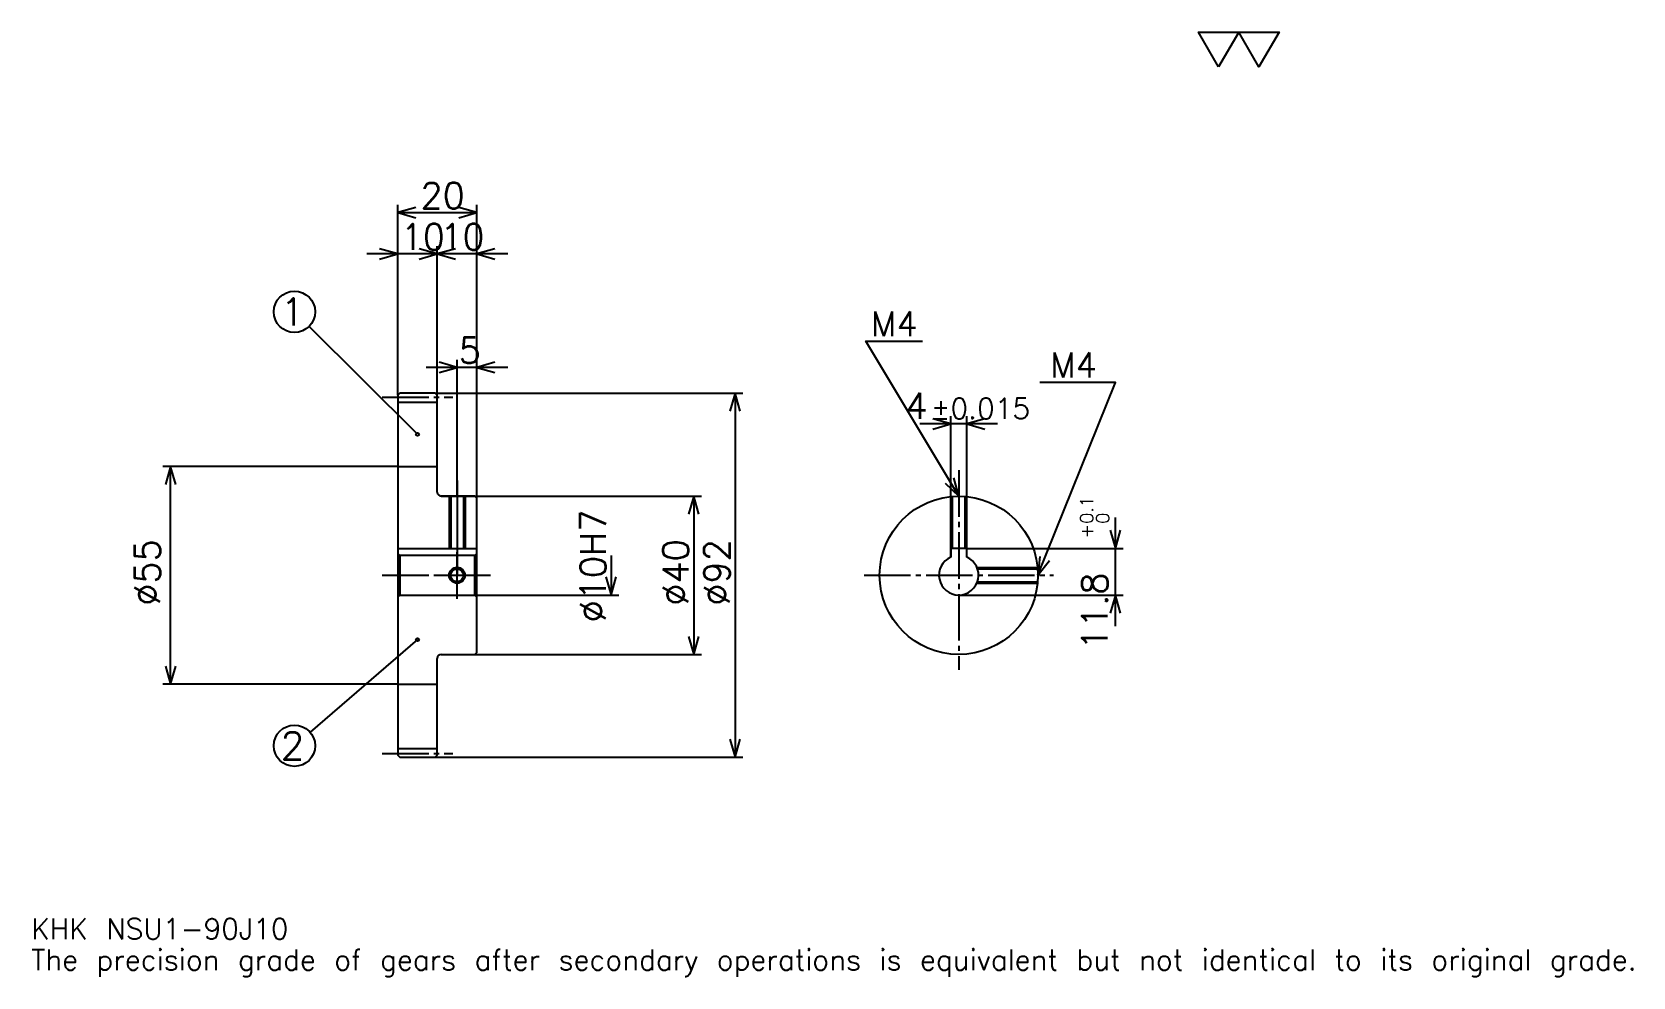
# Model space of a CAD drawing. Extents: x 13 to 418, y 5 to 244.
import ezdxf

# ---------------------------------------------------------------- set-up
doc = ezdxf.new("R2010")
doc.units = 0
doc.linetypes.add('DASHDOT', pattern=[15.652174, 11.73913, -1.304348, 1.304348, -1.304348])
doc.layers.get('0').update_dxf_attribs({"linetype": 'CONTINUOUS'})
doc.layers.add('DASHDOT', color=6, linetype='DASHDOT')
doc.styles.add('KANJI', font='TXT', dxfattribs={"bigfont": 'BIGFONT'})

msp = doc.modelspace()

# ---------------------------------------------------------------- linework, layer by layer
at = {"color": 5}
for p, q in [((105.652168, 152.304352), (105.652168, 199.91304)), ((125.652168, 152.304352), (125.652168, 199.91304)), ((105.652168, 197.956512), (125.652168, 197.956512)), ((123.478256, 187.521729), (97.82608, 187.521729)), ((133.478256, 187.521729), (107.82608, 187.521729)), ((115.652168, 152.304352), (115.652168, 189.478256)), ((110.652168, 141.929352), (83.261887, 169.209488)), ((133.478256, 158.82608), (112.82608, 158.82608)), ((120.652168, 152.304352), (120.652168, 160.782608)), ((105.652168, 151.804352), (105.652168, 152.304352)), ((115.152168, 152.304352), (125.652168, 152.304352)), ((115.652168, 151.804352), (115.652168, 152.304352)), ((120.652168, 126.304344), (120.652168, 152.304352)), ((120.652168, 126.304344), (120.652168, 152.304352)), ((125.652168, 152.304352), (192.82608, 152.304352)), ((125.652168, 125.804344), (125.652168, 152.304352)), ((190.869568, 152.304352), (190.869568, 60.304344)), ((245.391296, 113.104347), (245.391296, 146.521744)), ((249.391296, 113.104347), (249.391296, 146.521744)), ((257.217377, 144.565216), (237.565216, 144.565216)), ((105.652168, 133.804352), (46.304344, 133.804352)), ((48.260864, 78.804344), (48.260864, 133.804352)), ((116.652168, 126.304344), (125.652168, 126.304344)), ((125.652168, 126.304344), (182.391296, 126.304344)), ((180.434784, 126.304344), (180.434784, 86.304344)), ((286.956512, 93.478256), (286.956512, 120.930435)), ((159.565216, 111.304344), (159.565216, 101.304344)), ((249.391296, 113.104347), (288.913055, 113.104347)), ((125.652168, 101.304344), (161.521729, 101.304344)), ((247.391296, 101.304344), (288.913055, 101.304344)), ((110.652168, 90.054344), (83.514542, 66.626785)), ((116.652168, 86.304344), (125.652168, 86.304344)), ((125.652168, 86.304344), (182.391296, 86.304344)), ((105.652168, 78.804344), (46.304344, 78.804344)), ((115.152168, 60.304344), (125.652168, 60.304344)), ((125.652168, 60.304344), (192.82608, 60.304344))]:
    msp.add_line(p, q, dxfattribs=at)
at = {"color": 4}
for p, q in [((105.652168, 150.054352), (115.652168, 150.054352)), ((105.652168, 133.804352), (115.652168, 133.804352)), ((105.652168, 113.104347), (125.652168, 113.104347)), ((106.152168, 111.304344), (106.152168, 101.304344)), ((125.152168, 111.304344), (125.652168, 111.804344)), ((125.152168, 101.304344), (125.652168, 100.804344)), ((105.652168, 78.804344), (115.652168, 78.804344)), ((105.652168, 62.554344), (115.652168, 62.554344))]:
    msp.add_line(p, q, dxfattribs=at)
at = {"color": 7}
msp.add_lwpolyline([(313.043488, 234.782608), (307.956543, 243.600006), (328.304352, 243.600006), (323.217407, 234.782608), (318.130432, 243.600006), (313.043488, 234.782608)], dxfattribs=at)
at = {"color": 5}
for points in [[(110.217384, 199.260864), (105.652168, 197.956512), (110.217384, 196.652176)], [(121.086952, 196.652176), (125.652168, 197.956512), (121.086952, 199.260864)], [(101.086952, 186.217392), (105.652168, 187.521729), (101.086952, 188.82608)], [(111.086952, 186.217392), (115.652168, 187.521729), (111.086952, 188.82608)], [(120.217384, 188.82608), (115.652168, 187.521729), (120.217384, 186.217392)], [(130.217392, 188.82608), (125.652168, 187.521729), (130.217392, 186.217392)], [(247.391296, 126.304344), (223.91304, 165.434784), (238.260864, 165.434784)], [(116.086952, 157.521729), (120.652168, 158.82608), (116.086952, 160.130432)], [(130.217392, 160.130432), (125.652168, 158.82608), (130.217392, 157.521729)], [(267.391296, 106.304344), (286.956512, 155), (267.913055, 155)], [(192.173904, 147.739136), (190.869568, 152.304352), (189.565216, 147.739136)], [(240.82608, 143.260864), (245.391296, 144.565216), (240.82608, 145.869568)], [(253.956512, 145.869568), (249.391296, 144.565216), (253.956512, 143.260864)], [(49.565212, 129.23912), (48.260864, 133.804352), (46.956516, 129.23912)], [(243.924042, 129.547913), (247.391296, 126.304344), (246.16098, 130.890076)], [(181.73912, 121.739128), (180.434784, 126.304344), (179.130432, 121.739128)], [(285.652161, 117.669563), (286.956512, 113.104347), (288.260864, 117.669563)], [(267.882996, 111.026711), (267.391296, 106.304344), (270.303619, 110.054146)], [(158.260864, 105.86956), (159.565216, 101.304344), (160.869568, 105.86956)], [(288.260864, 96.739128), (286.956512, 101.304344), (285.652161, 96.739128)], [(179.130432, 90.86956), (180.434784, 86.304344), (181.73912, 90.86956)], [(46.956516, 83.36956), (48.260864, 78.804344), (49.565212, 83.36956)], [(189.565216, 64.86956), (190.869568, 60.304344), (192.173904, 64.86956)]]:
    msp.add_lwpolyline(points, dxfattribs=at)
at = {"color": 4}
for points in [[(115.652168, 127.304344), (115.652168, 151.804352), (115.152168, 152.304352), (106.152168, 152.304352), (105.652168, 151.804352), (105.652168, 100.804344)], [(116.652168, 86.304344), (125.152168, 86.304344), (125.652168, 86.804344), (125.652168, 125.804344), (125.152168, 126.304344), (116.652168, 126.304344)], [(118.652168, 126.304344), (118.652168, 113.104347)], [(119.032166, 126.304344), (119.032166, 113.104347)], [(122.272171, 126.304344), (122.272171, 113.104347)], [(122.652168, 126.304344), (122.652168, 113.104347)], [(245.391296, 110.886917), (245.391296, 126.204094)], [(245.771301, 113.104347), (245.771301, 126.238625)], [(249.011292, 113.104347), (249.011292, 126.238625)], [(249.391296, 110.886917), (249.391296, 126.204094)], [(105.652168, 100.804344), (106.152168, 101.304344), (125.152168, 101.304344), (125.152168, 111.304344), (106.152168, 111.304344), (105.652168, 111.804344)], [(249.391296, 110.886917), (249.391296, 113.104347), (245.391296, 113.104347), (245.391296, 110.886917)], [(251.973877, 108.304344), (267.291046, 108.304344)], [(252.121582, 107.924347), (267.325592, 107.924347)], [(251.973877, 104.304344), (267.291046, 104.304344)], [(252.121582, 104.684341), (267.325592, 104.684341)], [(105.652168, 100.804344), (105.652168, 60.804344), (106.152168, 60.304344), (115.152168, 60.304344), (115.652168, 60.804344), (115.652168, 85.304344)]]:
    msp.add_lwpolyline(points, dxfattribs=at)
at = {"color": 5}
for centre, radius in [((79.565216, 172.891296), 5.217391), ((110.652168, 141.929352), 0.391304), ((110.652168, 90.054344), 0.391304), ((79.565216, 63.217388), 5.217391)]:
    msp.add_circle(centre, radius, dxfattribs=at)
at = {"color": 4}
for centre, radius in [((247.391296, 106.304344), 20), ((120.652168, 106.304344), 1.62)]:
    msp.add_circle(centre, radius, dxfattribs=at)
at = {"color": 7}
msp.add_circle((120.652168, 106.304344), 2, dxfattribs=at)
at = {"color": 4}
for centre, radius, start, end in [((116.652168, 127.304344), 1, 180, 270), ((247.391296, 106.304344), 5, 113.57817801, 66.42182199), ((116.652168, 85.304344), 1, 90, 180)]:
    msp.add_arc(centre, radius, start, end, dxfattribs=at)
at = {"layer": 'DASHDOT', "color": 7}
for p, q in [((101.739128, 151.304352), (119.565208, 151.304352)), ((247.391296, 132.82608), (247.391296, 82.391296)), ((120.652168, 126.304344), (120.652168, 106.304344)), ((101.739128, 106.304344), (129.565216, 106.304344)), ((223.478256, 106.304344), (271.304352, 106.304344)), ((101.739128, 61.304344), (119.565208, 61.304344))]:
    msp.add_line(p, q, dxfattribs=at)
for points in [[(120.652168, 130.217392), (120.652168, 109.191299)], [(120.652168, 100.391304), (120.652168, 112.217384)], [(114.73912, 106.304344), (126.565216, 106.304344)]]:
    msp.add_lwpolyline(points, dxfattribs=at)

# ---------------------------------------------------------------- texts
at = {"color": 7, "style": 'KANJI'}
for s, height, p in [('20', 6.521739, (111.41304, 199)), ('10', 6.521739, (106.41304, 188.565216)), ('10', 6.521739, (116.41304, 188.565216)), ('1', 6.956522, (76.086952, 169.41304)), ('M4', 6.26087, (225.217377, 166.739136)), ('5', 6.521739, (121.0326, 159.869568)), ('M4', 6.26087, (270.521729, 156.304352)), ('4', 6.521739, (233.929138, 145.869568)), ('%%p0.015', 5.217391, (240.384857, 145.869568)), ('2', 6.956522, (76.086952, 59.739128)), ('KHK NSU1-90J10', 5.217391, (13.043478, 14.347826)), ('The precision grade of gears after secondary operations is equivalent but not identical to its original grade.', 5.217391, (13.043478, 6.521739))]:
    msp.add_text(s, height=height, dxfattribs=at).set_placement(p)
for s, height, p in [('%%c10H7', 6.521739, (158.260864, 94.402168)), ('0.1', 3.26087, (281.347839, 119.309372)), ('0', 3.26087, (285.391296, 119.309372)), ('+', 3.26087, (281.347839, 115.657196)), ('%%c55', 6.521739, (45.652168, 98.641296)), ('%%c40', 6.521739, (179.130432, 98.641296)), ('%%c92', 6.521739, (189.565216, 98.641296)), ('11.8', 6.521739, (285, 87.428528))]:
    msp.add_text(s, height=height, rotation=90, dxfattribs=at).set_placement(p)

doc.saveas('drawing.dxf')
